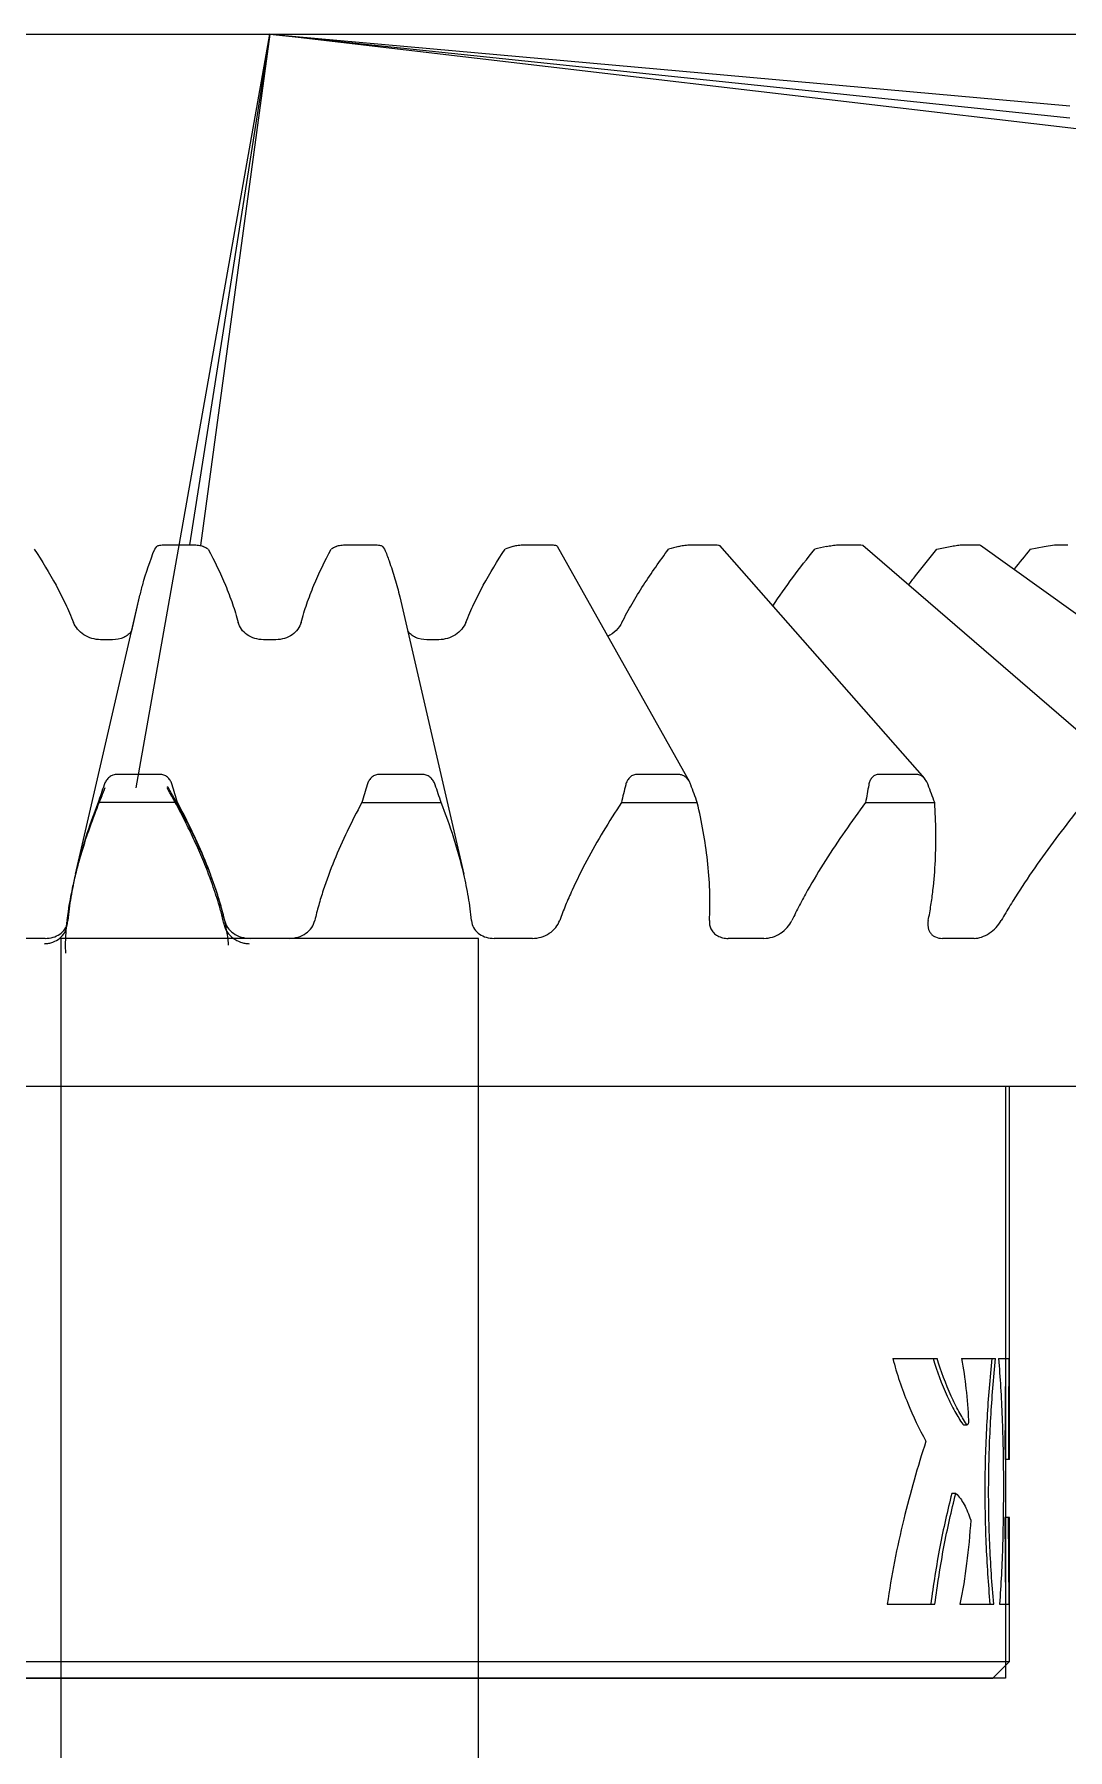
# Model space of a CAD drawing. Header units: inches. Extents: x -116 to 250, y -285 to 80.
# Drawn here: x -85.787 to -84.55, y -120.201 to -118.147 of the extents above; entities that cross this region are included whole.
import ezdxf

# ---------------------------------------------------------------- set-up
doc = ezdxf.new("R2010")
doc.units = ezdxf.units.IN
doc.header["$MEASUREMENT"] = 0
for name, color, linetype in [('LAY0001', 7, 'Continuous'), ('LAYER_CURVE', 7, 'Continuous'), ('LAYER_CUT_FEAT', 7, 'Continuous'), ('LAYER_FEATURE', 7, 'Continuous'), ('trajectories', 3, 'Continuous')]:
    doc.layers.add(name, color=color, linetype=linetype)

msp = doc.modelspace()

# ---------------------------------------------------------------- linework, layer by layer
at = {"color": 7, "linetype": 'Continuous'}
for p, q in [((-85.16116, -118.75981), (-85.00258, -119.04219)), ((-84.96669, -118.7592), (-84.72127, -119.03815)), ((-84.79505, -118.75885), (-84.47344, -119.03592)), ((-84.65393, -118.75866), (-84.2698, -119.03464)), ((-85.67048, -118.86142), (-85.66103, -118.82056)), ((-85.34956, -118.82056), (-85.27275, -119.15279)), ((-85.69336, -118.87196), (-85.70787, -118.87196)), ((-85.49787, -118.87196), (-85.51271, -118.87196)), ((-85.30271, -118.87196), (-85.31723, -118.87196)), ((-85.63575, -119.03348), (-85.68922, -119.03348)), ((-85.32137, -119.03348), (-85.37484, -119.03348)), ((-85.01503, -119.03348), (-85.06616, -119.03348)), ((-84.73012, -119.03348), (-84.77668, -119.03348)), ((-85.6156, -119.06706), (-85.71068, -119.06706)), ((-85.39498, -119.06706), (-85.29991, -119.06706)), ((-85.08411, -119.06706), (-84.99319, -119.06706)), ((-84.79165, -119.06706), (-84.70886, -119.06706)), ((-85.74728, -119.21111), (-85.74684, -119.20818)), ((-85.26375, -119.20818), (-85.26331, -119.21111)), ((-85.77402, -119.22967), (-85.81989, -119.22967)), ((-85.48185, -119.22967), (-85.52874, -119.22967)), ((-85.19069, -119.22967), (-85.23656, -119.22967)), ((-84.91329, -119.22967), (-84.95613, -119.22967)), ((-84.66176, -119.22967), (-84.6997, -119.22967)), ((-84.21972, -119.40683), (-86.79086, -119.40683)), ((-84.61947, -119.85389), (-84.61947, -119.40683)), ((-84.75906, -119.73278), (-84.70598, -119.73278)), ((-84.67665, -119.73278), (-84.63604, -119.73278)), ((-84.6326, -119.73278), (-84.61955, -119.73278)), ((-84.67532, -119.8115), (-84.67456, -119.81203)), ((-84.67456, -119.81203), (-84.66987, -119.81203)), ((-84.66987, -119.81203), (-84.67062, -119.8115)), ((-84.61947, -119.85389), (-84.62463, -119.85389)), ((-84.6239, -119.85389), (-84.6239, -119.9231)), ((-84.6836, -119.89428), (-84.68838, -119.89428)), ((-84.61947, -119.9231), (-84.62494, -119.9231)), ((-84.62494, -119.9231), (-84.62408, -120.02691)), ((-84.61965, -120.02691), (-84.62051, -119.9231)), ((-84.61947, -120.0958), (-84.61947, -119.9231)), ((-84.76564, -120.02691), (-84.70853, -120.02691)), ((-84.67863, -120.02691), (-84.63821, -120.02691)), ((-84.63131, -120.02691), (-84.61965, -120.02691))]:
    msp.add_line(p, q, dxfattribs=at)
for centre, radius, start, end in [((-83.0268, -120.04129), 2.02249, 140.82262, 141.68948), ((-85.02454, -119.05449), 0.02517, 20.26948, 29.24487), ((-84.01013, -119.63003), 1.79131, 160.96397, 161.68279), ((-87.30123, -119.55713), 1.75542, 16.21117, 16.93618), ((-83.70936, -119.55713), 1.75542, 163.06382, 163.78883), ((-87.00046, -119.63003), 1.79131, 18.31721, 19.03603), ((-83.34192, -119.48121), 1.79074, 165.9268, 166.628), ((-86.77304, -119.70228), 1.8898, 19.64124, 20.32808), ((-82.894, -119.39783), 1.92626, 169.46884, 170.11229), ((-86.64217, -119.77685), 2.05949, 20.16019, 20.79243)]:
    msp.add_arc(centre, radius, start, end, dxfattribs=at)
for points, knots in [([(-85.78716, -118.76363), (-85.77793, -118.77767), (-85.76489, -118.7991), (-85.74976, -118.82864), (-85.74319, -118.84367), (-85.74025, -118.85126)], [0, 0, 0, 0, 0.5061211, 0.7548448, 1, 1, 1, 1]), ([(-85.66103, -118.82056), (-85.65991, -118.81572), (-85.65498, -118.79642), (-85.6485, -118.77754), (-85.643, -118.76363)], [0, 0, 0, 0, 0.2493414, 1, 1, 1, 1]), ([(-85.57898, -118.76363), (-85.57142, -118.77769), (-85.56097, -118.79917), (-85.54959, -118.8287), (-85.54497, -118.8437), (-85.54303, -118.85126)], [0, 0, 0, 0, 0.5044707, 0.7533902, 1, 1, 1, 1]), ([(-85.46756, -118.85126), (-85.46562, -118.8437), (-85.461, -118.8287), (-85.44961, -118.79917), (-85.43917, -118.77769), (-85.43161, -118.76363)], [0, 0, 0, 0, 0.2466098, 0.4955293, 1, 1, 1, 1]), ([(-85.36759, -118.76363), (-85.36575, -118.76828), (-85.36133, -118.77995), (-85.3551, -118.79888), (-85.35124, -118.8133), (-85.34956, -118.82056)], [0, 0, 0, 0, 0.2509088, 0.6259851, 1, 1, 1, 1]), ([(-85.27034, -118.85126), (-85.2674, -118.84367), (-85.26082, -118.82864), (-85.2457, -118.7991), (-85.23265, -118.77767), (-85.22343, -118.76363)], [0, 0, 0, 0, 0.2451552, 0.4938789, 1, 1, 1, 1]), ([(-85.08339, -118.85126), (-85.07958, -118.84366), (-85.07135, -118.82864), (-85.05316, -118.79911), (-85.03808, -118.77769), (-85.02758, -118.76363)], [0, 0, 0, 0, 0.2450674, 0.4939369, 1, 1, 1, 1]), ([(-84.90276, -118.83187), (-84.89508, -118.82013), (-84.87882, -118.79702), (-84.86151, -118.7747), (-84.8526, -118.76363)], [0, 0, 0, 0, 0.4968515, 1, 1, 1, 1]), ([(-84.74004, -118.80625), (-84.7373, -118.80264), (-84.72623, -118.78826), (-84.71483, -118.77413), (-84.70615, -118.76363)], [0, 0, 0, 0, 0.2495491, 1, 1, 1, 1]), ([(-85.70787, -118.87196), (-85.71134, -118.87196), (-85.71834, -118.87091), (-85.72786, -118.86656), (-85.73559, -118.85993), (-85.7391, -118.85422), (-85.74025, -118.85126)], [0, 0, 0, 0, 0.2567116, 0.5148057, 0.7648802, 1, 1, 1, 1]), ([(-85.51271, -118.87196), (-85.5162, -118.87196), (-85.52311, -118.87096), (-85.53236, -118.86663), (-85.53948, -118.85993), (-85.54228, -118.85418), (-85.54303, -118.85126)], [0, 0, 0, 0, 0.2663384, 0.5246962, 0.7693921, 1, 1, 1, 1]), ([(-85.46756, -118.85126), (-85.4683, -118.85418), (-85.47111, -118.85993), (-85.47823, -118.86663), (-85.48748, -118.87096), (-85.49439, -118.87196), (-85.49787, -118.87196)], [0, 0, 0, 0, 0.2306075, 0.4753035, 0.7336615, 1, 1, 1, 1]), ([(-85.27034, -118.85126), (-85.27149, -118.85422), (-85.275, -118.85993), (-85.28273, -118.86656), (-85.29225, -118.87091), (-85.29924, -118.87196), (-85.30271, -118.87196)], [0, 0, 0, 0, 0.2351198, 0.4851943, 0.7432884, 1, 1, 1, 1]), ([(-85.08339, -118.85126), (-85.08515, -118.85478), (-85.0901, -118.86134), (-85.09676, -118.86609), (-85.10043, -118.86795)], [0, 0, 0, 0, 0.4890009, 1, 1, 1, 1]), ([(-85.67045, -118.86144), (-85.67166, -118.86308), (-85.67461, -118.8661), (-85.68207, -118.87063), (-85.68885, -118.87196), (-85.69336, -118.87196)], [0, 0, 0, 0, 0.2351219, 0.480419, 1, 1, 1, 1]), ([(-85.31723, -118.87196), (-85.32173, -118.87196), (-85.32851, -118.87063), (-85.33598, -118.8661), (-85.33893, -118.86308), (-85.34014, -118.86144)], [0, 0, 0, 0, 0.519581, 0.7648781, 1, 1, 1, 1]), ([(-85.68922, -119.03348), (-85.69088, -119.03348), (-85.69424, -119.03426), (-85.69842, -119.03717), (-85.70153, -119.04115), (-85.70294, -119.0442), (-85.70348, -119.04577)], [0, 0, 0, 0, 0.2493926, 0.5001269, 0.7505985, 1, 1, 1, 1]), ([(-85.62194, -119.04577), (-85.62242, -119.0442), (-85.6237, -119.04116), (-85.62667, -119.03716), (-85.63077, -119.03424), (-85.6341, -119.03348), (-85.63575, -119.03348)], [0, 0, 0, 0, 0.2491117, 0.4983742, 0.7484117, 1, 1, 1, 1]), ([(-85.37484, -119.03348), (-85.37649, -119.03348), (-85.37982, -119.03424), (-85.38392, -119.03716), (-85.38688, -119.04116), (-85.38817, -119.0442), (-85.38865, -119.04577)], [0, 0, 0, 0, 0.2515887, 0.5016261, 0.7508882, 1, 1, 1, 1]), ([(-85.30711, -119.04577), (-85.30765, -119.0442), (-85.30906, -119.04115), (-85.31217, -119.03717), (-85.31635, -119.03426), (-85.31971, -119.03348), (-85.32137, -119.03348)], [0, 0, 0, 0, 0.2494015, 0.4998733, 0.7506078, 1, 1, 1, 1]), ([(-85.06616, -119.03348), (-85.06774, -119.03348), (-85.07092, -119.03424), (-85.07475, -119.03719), (-85.07742, -119.04119), (-85.07852, -119.04421), (-85.07891, -119.04577)], [0, 0, 0, 0, 0.2489362, 0.496595, 0.746634, 1, 1, 1, 1]), ([(-85.00258, -119.04219), (-85.00324, -119.04102), (-85.00476, -119.03878), (-85.00765, -119.03596), (-85.01113, -119.03399), (-85.01374, -119.03348), (-85.01503, -119.03348)], [0, 0, 0, 0, 0.254629, 0.5077286, 0.7569015, 1, 1, 1, 1]), ([(-84.77668, -119.03348), (-84.77811, -119.03348), (-84.78104, -119.03426), (-84.78442, -119.03724), (-84.78667, -119.04124), (-84.78753, -119.04423), (-84.78781, -119.04577)], [0, 0, 0, 0, 0.2403487, 0.4837675, 0.7371177, 1, 1, 1, 1]), ([(-84.72127, -119.03815), (-84.72244, -119.03682), (-84.72506, -119.03454), (-84.72847, -119.03348), (-84.73012, -119.03348)], [0, 0, 0, 0, 0.5184921, 1, 1, 1, 1]), ([(-84.71681, -119.04577), (-84.71707, -119.04507), (-84.71822, -119.04236), (-84.71981, -119.0398), (-84.72127, -119.03815)], [0, 0, 0, 0, 0.2523242, 1, 1, 1, 1]), ([(-85.71068, -119.06706), (-85.71621, -119.08104), (-85.72638, -119.10929), (-85.73447, -119.13821), (-85.73784, -119.15279)], [0, 0, 0, 0, 0.5010958, 1, 1, 1, 1]), ([(-85.55939, -119.20818), (-85.56074, -119.20209), (-85.56385, -119.18996), (-85.57123, -119.16592), (-85.5823, -119.13623), (-85.59788, -119.10126), (-85.60951, -119.0784), (-85.6156, -119.06706)], [0, 0, 0, 0, 0.1228772, 0.2463857, 0.4951826, 0.7463992, 1, 1, 1, 1]), ([(-85.39498, -119.06706), (-85.40108, -119.0784), (-85.41271, -119.10126), (-85.42828, -119.13623), (-85.43936, -119.16592), (-85.44674, -119.18996), (-85.44985, -119.20209), (-85.4512, -119.20818)], [0, 0, 0, 0, 0.2536009, 0.5048176, 0.7536144, 0.8771228, 1, 1, 1, 1]), ([(-85.27275, -119.15279), (-85.27612, -119.13821), (-85.28421, -119.10929), (-85.29438, -119.08104), (-85.29991, -119.06706)], [0, 0, 0, 0, 0.4989043, 1, 1, 1, 1]), ([(-85.08411, -119.06706), (-85.09155, -119.07839), (-85.1059, -119.10122), (-85.12576, -119.13617), (-85.14059, -119.16586), (-85.15107, -119.18992), (-85.15577, -119.20207), (-85.15793, -119.20818)], [0, 0, 0, 0, 0.2548075, 0.506722, 0.755332, 0.8782334, 1, 1, 1, 1]), ([(-84.97867, -119.20818), (-84.97828, -119.20214), (-84.9779, -119.19009), (-84.97827, -119.16615), (-84.98147, -119.12486), (-84.98778, -119.08993), (-84.99319, -119.06706)], [0, 0, 0, 0, 0.1275895, 0.254046, 0.5045545, 1, 1, 1, 1]), ([(-84.79165, -119.06706), (-84.8001, -119.0784), (-84.81657, -119.10124), (-84.83986, -119.13617), (-84.85778, -119.16585), (-84.87089, -119.18991), (-84.87697, -119.20206), (-84.87984, -119.20818)], [0, 0, 0, 0, 0.2546893, 0.5067432, 0.7555276, 0.8784146, 1, 1, 1, 1]), ([(-84.71661, -119.20818), (-84.71537, -119.20216), (-84.71324, -119.19014), (-84.71003, -119.16627), (-84.7068, -119.12528), (-84.7073, -119.09015), (-84.70886, -119.06706)], [0, 0, 0, 0, 0.1301017, 0.2582421, 0.509929, 1, 1, 1, 1]), ([(-84.53037, -119.06706), (-84.53949, -119.07842), (-84.55738, -119.1013), (-84.58307, -119.13622), (-84.60328, -119.16588), (-84.61845, -119.18992), (-84.62563, -119.20206), (-84.62908, -119.20818)], [0, 0, 0, 0, 0.2535512, 0.5052893, 0.7545045, 0.8778418, 1, 1, 1, 1]), ([(-85.73784, -119.15279), (-85.73995, -119.16191), (-85.74363, -119.18027), (-85.74609, -119.19884), (-85.74684, -119.20818)], [0, 0, 0, 0, 0.4996944, 1, 1, 1, 1]), ([(-85.26375, -119.20818), (-85.2645, -119.19884), (-85.26696, -119.18027), (-85.27064, -119.16191), (-85.27275, -119.15279)], [0, 0, 0, 0, 0.5003057, 1, 1, 1, 1]), ([(-85.77402, -119.22967), (-85.77087, -119.22967), (-85.76468, -119.22884), (-85.75641, -119.22501), (-85.75018, -119.21895), (-85.74787, -119.21375), (-85.74728, -119.21111)], [0, 0, 0, 0, 0.2707201, 0.5267991, 0.7679557, 1, 1, 1, 1]), ([(-85.55939, -119.20818), (-85.55872, -119.21119), (-85.55601, -119.21715), (-85.54883, -119.22412), (-85.53939, -119.22863), (-85.53231, -119.22967), (-85.52874, -119.22967)], [0, 0, 0, 0, 0.2302675, 0.4747394, 0.7333072, 1, 1, 1, 1]), ([(-85.48185, -119.22967), (-85.47828, -119.22967), (-85.4712, -119.22863), (-85.46176, -119.22412), (-85.45458, -119.21715), (-85.45187, -119.21119), (-85.4512, -119.20818)], [0, 0, 0, 0, 0.2666923, 0.5252603, 0.7697326, 1, 1, 1, 1]), ([(-85.26331, -119.21111), (-85.26271, -119.21375), (-85.26041, -119.21895), (-85.25418, -119.22501), (-85.24591, -119.22884), (-85.23972, -119.22967), (-85.23656, -119.22967)], [0, 0, 0, 0, 0.2320439, 0.4732, 0.7292789, 1, 1, 1, 1]), ([(-85.19069, -119.22967), (-85.18714, -119.22967), (-85.17998, -119.22857), (-85.17027, -119.22404), (-85.16246, -119.21715), (-85.15901, -119.21123), (-85.15793, -119.20818)], [0, 0, 0, 0, 0.2569325, 0.5154156, 0.7654631, 1, 1, 1, 1]), ([(-84.97867, -119.20818), (-84.97878, -119.20992), (-84.9786, -119.21338), (-84.97753, -119.21668), (-84.97679, -119.2182)], [0, 0, 0, 0, 0.5082674, 1, 1, 1, 1]), ([(-84.97679, -119.2182), (-84.97594, -119.21995), (-84.97364, -119.22324), (-84.96875, -119.22693), (-84.96274, -119.22919), (-84.95837, -119.22967), (-84.95613, -119.22967)], [0, 0, 0, 0, 0.2342597, 0.4751599, 0.7294017, 1, 1, 1, 1]), ([(-84.91329, -119.22967), (-84.90991, -119.22967), (-84.90295, -119.2285), (-84.89337, -119.22394), (-84.88526, -119.21708), (-84.88128, -119.21125), (-84.87984, -119.20818)], [0, 0, 0, 0, 0.2434115, 0.499466, 0.7558917, 1, 1, 1, 1]), ([(-84.71661, -119.20818), (-84.71716, -119.21084), (-84.71736, -119.21493), (-84.71597, -119.21994), (-84.71477, -119.22212), (-84.71406, -119.22309)], [0, 0, 0, 0, 0.5253336, 0.7671592, 1, 1, 1, 1]), ([(-84.71406, -119.22309), (-84.71331, -119.22414), (-84.71149, -119.22605), (-84.70681, -119.22891), (-84.70254, -119.22967), (-84.6997, -119.22967)], [0, 0, 0, 0, 0.2362473, 0.4778087, 1, 1, 1, 1]), ([(-84.66176, -119.22967), (-84.6587, -119.22967), (-84.65221, -119.2284), (-84.64316, -119.2238), (-84.63509, -119.21696), (-84.6308, -119.21123), (-84.62908, -119.20818)], [0, 0, 0, 0, 0.2260839, 0.4777444, 0.7415309, 1, 1, 1, 1]), ([(-84.75906, -119.73278), (-84.75422, -119.751), (-84.74285, -119.78486), (-84.72753, -119.81711), (-84.7194, -119.83176)], [0, 0, 0, 0, 0.5294422, 1, 1, 1, 1]), ([(-84.71089, -119.73278), (-84.7062, -119.74813), (-84.69819, -119.76969), (-84.68527, -119.79554), (-84.67866, -119.80655), (-84.67532, -119.8115)], [0, 0, 0, 0, 0.5558388, 0.7932856, 1, 1, 1, 1]), ([(-84.67062, -119.8115), (-84.67394, -119.80655), (-84.68051, -119.79553), (-84.69335, -119.76969), (-84.70132, -119.74813), (-84.70598, -119.73278)], [0, 0, 0, 0, 0.2066121, 0.4440298, 1, 1, 1, 1]), ([(-84.67665, -119.73278), (-84.67452, -119.74474), (-84.67106, -119.76934), (-84.66902, -119.7941), (-84.6683, -119.80675)], [0, 0, 0, 0, 0.4894518, 1, 1, 1, 1]), ([(-84.64056, -119.73278), (-84.64288, -119.75636), (-84.64683, -119.80492), (-84.6494, -119.87883), (-84.64812, -119.95334), (-84.64483, -120.00273), (-84.64274, -120.02691)], [0, 0, 0, 0, 0.2412919, 0.4960723, 0.7528525, 1, 1, 1, 1]), ([(-84.63821, -120.02691), (-84.6403, -120.00273), (-84.64357, -119.95334), (-84.64484, -119.87883), (-84.64229, -119.80492), (-84.63836, -119.75636), (-84.63604, -119.73278)], [0, 0, 0, 0, 0.2471473, 0.503928, 0.7587088, 1, 1, 1, 1]), ([(-84.6326, -119.73278), (-84.6315, -119.74424), (-84.6297, -119.76776), (-84.62734, -119.81647), (-84.62625, -119.87905), (-84.62693, -119.94183), (-84.62885, -119.99117), (-84.63037, -120.01517), (-84.63131, -120.02691)], [0, 0, 0, 0, 0.1172746, 0.240339, 0.4968575, 0.7549814, 0.8800216, 1, 1, 1, 1]), ([(-84.62398, -119.73278), (-84.62412, -119.75233), (-84.62466, -119.7927), (-84.62473, -119.83307), (-84.62463, -119.85389)], [0, 0, 0, 0, 0.4841852, 1, 1, 1, 1]), ([(-84.6202, -119.85389), (-84.6203, -119.83307), (-84.62023, -119.7927), (-84.61969, -119.75233), (-84.61955, -119.73278)], [0, 0, 0, 0, 0.5158149, 1, 1, 1, 1]), ([(-84.6683, -119.80675), (-84.66826, -119.80741), (-84.66829, -119.80867), (-84.66853, -119.81015), (-84.66889, -119.81111), (-84.66921, -119.81169), (-84.66961, -119.81203), (-84.66987, -119.81203)], [0, 0, 0, 0, 0.3445979, 0.6488231, 0.7706108, 0.8683772, 1, 1, 1, 1]), ([(-84.7194, -119.83176), (-84.72931, -119.86262), (-84.74779, -119.92699), (-84.76076, -119.99276), (-84.76564, -120.02691)], [0, 0, 0, 0, 0.4843954, 1, 1, 1, 1]), ([(-84.68838, -119.89428), (-84.6937, -119.91543), (-84.70355, -119.95938), (-84.71063, -120.00387), (-84.71345, -120.02691)], [0, 0, 0, 0, 0.4845152, 1, 1, 1, 1]), ([(-84.70853, -120.02691), (-84.70572, -120.00388), (-84.69868, -119.95938), (-84.68889, -119.91543), (-84.6836, -119.89428)], [0, 0, 0, 0, 0.5154955, 1, 1, 1, 1]), ([(-84.6836, -119.89428), (-84.67961, -119.89804), (-84.67448, -119.90533), (-84.66918, -119.91646), (-84.66684, -119.9229), (-84.66574, -119.92633)], [0, 0, 0, 0, 0.4451739, 0.7083167, 1, 1, 1, 1]), ([(-84.66574, -119.92633), (-84.66684, -119.94365), (-84.66992, -119.97735), (-84.67527, -120.01079), (-84.67863, -120.02691)], [0, 0, 0, 0, 0.5132453, 1, 1, 1, 1])]:
    msp.add_open_spline(points, degree=3, knots=knots, dxfattribs=at)
at = {"layer": 'LAY0001', "color": 7, "linetype": 'Continuous'}
for p, q in [((-84.6239, -119.40683), (-86.38669, -119.40683)), ((-84.6239, -120.11549), (-86.38669, -120.11549))]:
    msp.add_line(p, q, dxfattribs=at)
at = {"layer": 'LAY0001', "color": 6, "linetype": 'Continuous'}
msp.add_line((-84.6239, -119.40683), (-84.6239, -120.11549), dxfattribs=at)
at = {"layer": 'LAYER_CURVE', "color": 40, "linetype": 'Continuous'}
for p, q in [((-85.66532, -119.04934), (-85.50529, -118.14699)), ((-85.50529, -118.14699), (-85.60117, -118.75848)), ((-85.50529, -118.14699), (-85.58822, -118.75921)), ((-85.50529, -118.14699), (-84.54697, -118.23258)), ((-85.50529, -118.14699), (-84.54697, -118.24693)), ((-84.08351, -118.31377), (-85.50529, -118.14699)), ((-85.7375, -119.15287), (-85.7373, -119.15208))]:
    msp.add_line(p, q, dxfattribs=at)
at = {"layer": 'LAYER_CURVE', "color": 4, "linetype": 'Continuous'}
msp.add_line((-85.74758, -119.2081), (-85.74812, -119.21417), dxfattribs=at)
at = {"layer": 'LAYER_CURVE', "color": 40, "linetype": 'Continuous'}
msp.add_arc((-85.43303, -119.24471), 0.31689, 173.35791, 173.72875, dxfattribs=at)
at = {"layer": 'LAYER_CURVE', "color": 4, "linetype": 'Continuous'}
for points, knots in [([(-85.70271, -119.04956), (-85.70836, -119.06267), (-85.71638, -119.0828), (-85.72594, -119.11052), (-85.7324, -119.13169), (-85.73616, -119.14595), (-85.73782, -119.1528)], [0, 0, 0, 0, 0.3905203, 0.5935677, 0.8055585, 1, 1, 1, 1]), ([(-85.55955, -119.21417), (-85.55995, -119.21235), (-85.56146, -119.20573), (-85.56439, -119.19462), (-85.56971, -119.17692), (-85.57692, -119.15619), (-85.58634, -119.13266), (-85.59619, -119.11052), (-85.6096, -119.0828), (-85.62043, -119.06267), (-85.62791, -119.04956)], [0, 0, 0, 0, 0.0320824, 0.1165423, 0.1964562, 0.3467542, 0.4879556, 0.6227052, 0.7517701, 1, 1, 1, 1]), ([(-85.73782, -119.1528), (-85.73805, -119.15378), (-85.74028, -119.16309), (-85.74316, -119.17692), (-85.74598, -119.19442), (-85.74711, -119.20351), (-85.74758, -119.2081)], [0, 0, 0, 0, 0.0535643, 0.5108096, 0.7539283, 1, 1, 1, 1]), ([(-85.77486, -119.2361), (-85.77316, -119.23588), (-85.7697, -119.23563), (-85.76324, -119.23371), (-85.75615, -119.22981), (-85.75119, -119.22385), (-85.74879, -119.21852), (-85.74841, -119.2156), (-85.74812, -119.21417)], [0, 0, 0, 0, 0.125, 0.25, 0.5, 0.75, 0.875, 1, 1, 1, 1]), ([(-85.55955, -119.21417), (-85.55907, -119.21559), (-85.55831, -119.21847), (-85.55515, -119.22382), (-85.54954, -119.22967), (-85.54175, -119.23371), (-85.53505, -119.23562), (-85.53151, -119.23588), (-85.52976, -119.2361)], [0, 0, 0, 0, 0.125, 0.25, 0.5, 0.75, 0.875, 1, 1, 1, 1])]:
    msp.add_open_spline(points, degree=3, knots=knots, dxfattribs=at)
at = {"layer": 'LAYER_CURVE', "color": 40, "linetype": 'Continuous'}
for points, knots in [([(-85.7373, -119.15208), (-85.73589, -119.14646), (-85.73068, -119.12696), (-85.72134, -119.09795), (-85.71116, -119.07102), (-85.70508, -119.05631), (-85.70299, -119.05138)], [0, 0, 0, 0, 0.1497262, 0.5312946, 0.8437649, 1, 1, 1, 1]), ([(-85.55441, -119.23793), (-85.55446, -119.23684), (-85.55478, -119.23223), (-85.55614, -119.22266), (-85.55923, -119.20686), (-85.56496, -119.18527), (-85.57405, -119.15789), (-85.58726, -119.1251), (-85.60293, -119.09223), (-85.61679, -119.06646), (-85.62486, -119.05243), (-85.62763, -119.04774)], [0, 0, 0, 0, 0.0092707, 0.0410306, 0.1009358, 0.1943011, 0.3262713, 0.5017475, 0.725343, 0.9084477, 1, 1, 1, 1]), ([(-85.74779, -119.20805), (-85.74736, -119.20437), (-85.74554, -119.1908), (-85.74211, -119.17239), (-85.73883, -119.15824), (-85.7375, -119.15287)], [0, 0, 0, 0, 0.1800604, 0.6820017, 1, 1, 1, 1]), ([(-85.7493, -119.24735), (-85.7494, -119.24626), (-85.74972, -119.24165), (-85.7497, -119.23202), (-85.74909, -119.22086), (-85.74834, -119.21303), (-85.74802, -119.21009)], [0, 0, 0, 0, 0.0670424, 0.2967169, 0.7299277, 1, 1, 1, 1])]:
    msp.add_open_spline(points, degree=3, knots=knots, dxfattribs=at)
at = {"layer": 'LAYER_CUT_FEAT', "color": 7, "linetype": 'Continuous'}
for p, q in [((-85.643, -118.76363), (-85.64054, -118.76035)), ((-85.63216, -118.75848), (-85.59528, -118.75848)), ((-85.41531, -118.75848), (-85.37843, -118.75848)), ((-85.37004, -118.76035), (-85.36759, -118.76363)), ((-85.20238, -118.75848), (-85.16711, -118.75848)), ((-85.0027, -118.75848), (-84.97058, -118.75848)), ((-84.82498, -118.75848), (-84.79742, -118.75848)), ((-84.79742, -118.75848), (-84.79505, -118.75885)), ((-84.70615, -118.76363), (-84.69029, -118.76035)), ((-84.677, -118.75848), (-84.6552, -118.75848)), ((-84.6552, -118.75848), (-84.65393, -118.75866)), ((-84.59463, -118.76363), (-84.57779, -118.76035)), ((-84.57779, -118.76035), (-84.56521, -118.75848)), ((-84.56521, -118.75848), (-84.55013, -118.75848)), ((-84.55013, -118.75848), (-84.54959, -118.75855))]:
    msp.add_line(p, q, dxfattribs=at)
for centre, radius, start, end in [((-85.84189, -119.23028), 0.53561, 60.60258, 61.32639), ((-85.18245, -119.20551), 0.50728, 118.65339, 119.41763), ((-84.67963, -120.25912), 1.59129, 109.63392, 109.98285), ((-84.03458, -122.34486), 3.71635, 105.30697, 105.4976), ((-83.19767, -125.88858), 7.31462, 102.96216, 103.076347)]:
    msp.add_arc(centre, radius, start, end, dxfattribs=at)
for points, knots in [([(-85.64054, -118.76035), (-85.64032, -118.76006), (-85.63949, -118.75953), (-85.63778, -118.75898), (-85.63525, -118.75857), (-85.63328, -118.75848), (-85.63216, -118.75848)], [0, 0, 0, 0, 0.1257363, 0.323941, 0.6165071, 1, 1, 1, 1]), ([(-85.59528, -118.75848), (-85.59309, -118.75848), (-85.5901, -118.75872), (-85.58666, -118.75958), (-85.5854, -118.76008), (-85.5849, -118.76035)], [0, 0, 0, 0, 0.6191657, 0.8388461, 1, 1, 1, 1]), ([(-85.42569, -118.76035), (-85.42519, -118.76008), (-85.42393, -118.75958), (-85.42049, -118.75872), (-85.4175, -118.75848), (-85.41531, -118.75848)], [0, 0, 0, 0, 0.1611543, 0.3808346, 1, 1, 1, 1]), ([(-85.37843, -118.75848), (-85.37731, -118.75848), (-85.37533, -118.75857), (-85.3728, -118.75898), (-85.3711, -118.75953), (-85.37027, -118.76006), (-85.37004, -118.76035)], [0, 0, 0, 0, 0.383493, 0.6760593, 0.874264, 1, 1, 1, 1]), ([(-85.21432, -118.76035), (-85.2127, -118.75977), (-85.20874, -118.75887), (-85.20471, -118.75848), (-85.20238, -118.75848)], [0, 0, 0, 0, 0.4251158, 1, 1, 1, 1]), ([(-85.16711, -118.75848), (-85.16629, -118.75848), (-85.16485, -118.75853), (-85.16302, -118.75881), (-85.16182, -118.75919), (-85.16128, -118.7596), (-85.16116, -118.75981)], [0, 0, 0, 0, 0.3970556, 0.6907938, 0.8827326, 1, 1, 1, 1]), ([(-85.01566, -118.76035), (-85.01371, -118.75982), (-85.01055, -118.75917), (-85.00621, -118.75862), (-85.00386, -118.75848), (-85.0027, -118.75848)], [0, 0, 0, 0, 0.462373, 0.7344521, 1, 1, 1, 1]), ([(-84.97058, -118.75848), (-84.96968, -118.75848), (-84.9685, -118.75852), (-84.9672, -118.75885), (-84.9668, -118.75907), (-84.96669, -118.7592)], [0, 0, 0, 0, 0.671415, 0.8729681, 1, 1, 1, 1]), ([(-84.8384, -118.76035), (-84.83621, -118.75985), (-84.83282, -118.7592), (-84.82833, -118.75864), (-84.82606, -118.75848), (-84.82498, -118.75848)], [0, 0, 0, 0, 0.496395, 0.7627558, 1, 1, 1, 1]), ([(-84.69029, -118.76035), (-84.68796, -118.75987), (-84.68448, -118.75923), (-84.68004, -118.75866), (-84.67793, -118.75848), (-84.677, -118.75848)], [0, 0, 0, 0, 0.5299565, 0.790618, 1, 1, 1, 1])]:
    msp.add_open_spline(points, degree=3, knots=knots, dxfattribs=at)
at = {"layer": 'LAYER_FEATURE', "color": 7, "linetype": 'Continuous'}
for p, q in [((-85.73784, -119.15279), (-85.66103, -118.82056)), ((-86.39112, -120.0958), (-84.61947, -120.0958)), ((-84.63915, -120.11549), (-84.61947, -120.0958)), ((-86.37144, -120.11549), (-84.63915, -120.11549))]:
    msp.add_line(p, q, dxfattribs=at)
at = {"layer": 'trajectories'}
msp.add_line((-86.47417, -118.14699), (-78.45009, -118.14699), dxfattribs=at)
msp.add_lwpolyline([(-85.75529, -123.47999), (-85.25529, -123.47999), (-85.25529, -119.22967), (-85.75529, -119.22967)], close=True, dxfattribs=at)

doc.saveas('drawing.dxf')
